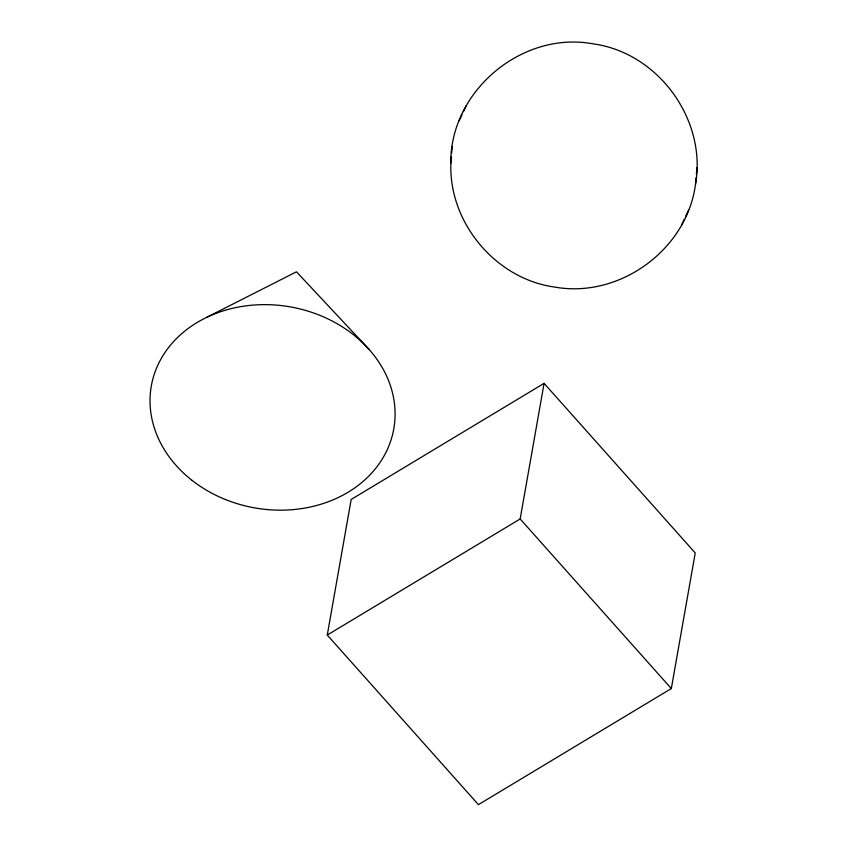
<?xml version="1.0" encoding="UTF-8"?>
<svg xmlns="http://www.w3.org/2000/svg" width="847" height="847" viewBox="0 0 847 847"><rect width="100%" height="100%" fill="white"/><g stroke="black" fill="none" stroke-linecap="round" stroke-linejoin="round"><path stroke-width="1.27" d="M450.773 163.217C450.032 91.105 521.964 30.81 592.773 43.8C658.003 52.44 707.023 119.607 695.503 184.371C686.885 249.674 619.686 298.62 554.944 287.112C493.515 278.79 445.088 218.335 451.356 156.536M451.631 153.275L452.213 146.542M695.503 184.371L696.086 177.637M696.361 174.387L696.943 167.695M327.27 635.049L351.177 499.455L544.081 383.352L695.239 552.953L671.322 688.558L478.428 804.65L327.27 635.049L520.164 518.957L544.081 383.352M459.169 120.74L462.007 114.705M463.447 111.613L466.221 105.716M681.496 225.196L684.27 219.299M685.721 216.207L688.547 210.183M206.795 317.318L296.471 271.802L369.006 349.356M520.164 518.957L671.322 688.558M192.163 480.45A123.111 102.064 10 0 0 392.839 433.473A123.111 102.064 10 0 0 232.681 308.276A123.111 102.064 10 0 0 192.163 480.45"/></g></svg>
